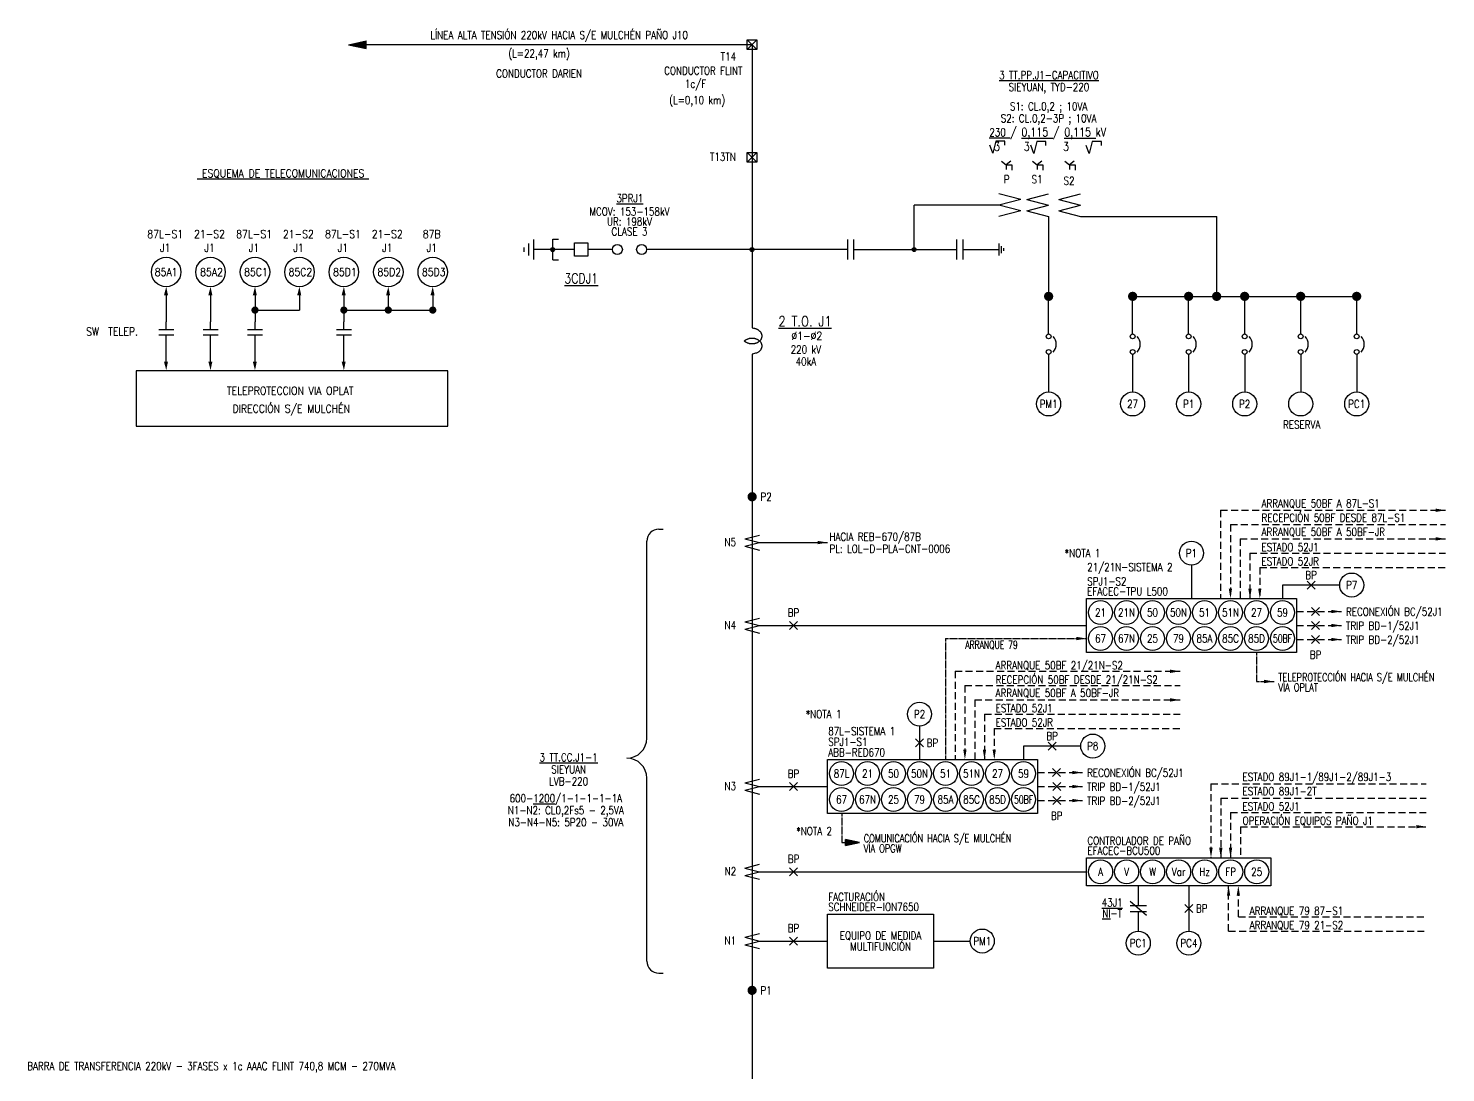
# Model space of a CAD drawing. Header units: millimetres. Extents: x 235043 to 235972, y 101635 to 102382.
# Drawn here: x 235087.3 to 235441.6, y 102120.6 to 102381.7 of the extents above; entities that cross this region are included whole.
import ezdxf
from ezdxf.enums import TextEntityAlignment as Align

# ---------------------------------------------------------------- set-up
doc = ezdxf.new("R2010")
doc.units = ezdxf.units.MM
for name, pattern in [('ACAD_ISO12W100', [21, 12, -3, 0, -3, 0, -3]), ('CENTER2', [1.125, 0.75, -0.125, 0.125, -0.125]), ('HIDDEN', [0.375, 0.25, -0.125])]:
    doc.linetypes.add(name, pattern=pattern)
for name, color, linetype in [('01-Formato', 4, 'Continuous'), ('02 TITULOS', 3, 'Continuous'), ('02TEXTOS', 3, 'Continuous'), ('03 TEXTOS', 7, 'Continuous'), ('2', 7, 'Continuous'), ('Cable', 1, 'Continuous'), ('E-Nivel-220Kv', 84, 'Continuous'), ('EL-Simbolos', 3, 'Continuous'), ('EL_Vacante_1', 1, 'Continuous'), ('SEÑAL', 1, 'HIDDEN')]:
    doc.layers.add(name, color=color, linetype=linetype)
doc.styles.add('ROMANS', font='romans.shx', dxfattribs={"width": 0.8, "height": 2})
doc.styles.add('SDI-Texto', font='ROMANS.shx', dxfattribs={"width": 0.85, "height": 2.5})

# ---------------------------------------------------------------- blocks, each defined once
blk = doc.blocks.new('Contacto Abierto-1')
at = {"color": 0}
for p, q in [((0, 3.54), (0, 5.54)), ((-1.99, 3.54), (2.01, 3.54)), ((-1.99, 2.04), (2.01, 2.04)), ((0, 0), (0, 2.04))]:
    blk.add_line(p, q, dxfattribs=at)
blk = doc.blocks.new('A$C34EA2BC3')
for points in [[(-1.5, 1.5), (1.5, 1.5), (1.5, -1.5), (-1.5, -1.5), (-1.5, 1.5)], [(1.5, 1.5), (-1.5, -1.5)], [(-1.5, 1.5), (1.5, -1.5)]]:
    blk.add_lwpolyline(points)
blk = doc.blocks.new('Flecha')
blk.add_hatch(color=256).paths.add_polyline_path([(0, 1.66), (-0.36, 0), (0.36, 0)])
for p, q in [((0, 1.66), (-0.36, 0)), ((0, 1.66), (0.36, 0)), ((-0.36, 0), (0.36, 0))]:
    blk.add_line(p, q)

msp = doc.modelspace()

# ---------------------------------------------------------------- hatches: boundary and pattern name
at = {"layer": 'E-Nivel-220Kv'}
h = msp.add_hatch(color=256, dxfattribs=at)
h.dxf.hatch_style = 1
h.paths.add_polyline_path([(235268.75, 102326.42, 1), (235267.75, 102326.42, 1)])
h = msp.add_hatch(color=256, dxfattribs=at)
h.dxf.hatch_style = 1
h.paths.add_polyline_path([(235309.26, 102326.42, 1), (235308.26, 102326.42, 1)])
at = {"layer": 'EL-Simbolos'}
h = msp.add_hatch(color=256, dxfattribs=at)
h.dxf.hatch_style = 1
h.paths.add_polyline_path([(235218.91, 102326.42, 1), (235217.91, 102326.42, 1)])
at = {"layer": 'SEÑAL', "linetype": 'ACAD_ISO12W100'}
msp.add_hatch(color=4, dxfattribs=at).paths.add_polyline_path([(235295.1, 102178.16), (235291.57, 102178.93), (235291.57, 102177.4)])

# ---------------------------------------------------------------- linework, layer by layer
at = {"layer": '01-Formato'}
for p, q in [((235244.94, 102256.52), (235246.04, 102256.52)), ((235241.94, 102204.25), (235241.94, 102253.52)), ((235241.94, 102148.49), (235241.94, 102194.25)), ((235244.94, 102145.49), (235246.04, 102145.49))]:
    msp.add_line(p, q, dxfattribs=at)
for centre, radius, start, end in [((235244.94, 102253.52), 3, 90, 180), ((235236.94, 102204.25), 5, 270, 0), ((235236.94, 102194.25), 5, 0, 90), ((235244.94, 102148.49), 3, 180, 270)]:
    msp.add_arc(centre, radius, start, end, dxfattribs=at)
at = {"layer": '03 TEXTOS'}
for p, q in [((235329.14, 102353.51), (235328.39, 102350.52)), ((235331.44, 102353.51), (235329.14, 102353.51)), ((235331.44, 102352.53), (235331.44, 102353.51)), ((235339.4, 102353.46), (235338.65, 102350.46)), ((235341.7, 102353.46), (235339.4, 102353.46)), ((235341.7, 102352.47), (235341.7, 102353.46)), ((235353.26, 102353.42), (235352.51, 102350.42)), ((235355.56, 102353.42), (235353.26, 102353.42)), ((235355.56, 102352.43), (235355.56, 102353.42)), ((235328.39, 102350.52), (235327.65, 102352.54)), ((235338.65, 102350.46), (235337.92, 102352.49)), ((235352.51, 102350.42), (235351.77, 102352.45))]:
    msp.add_line(p, q, dxfattribs=at)
at = {"layer": 'Cable'}
for p, q in [((235331.73, 102347.59), (235331.73, 102346.41)), ((235331.73, 102347.59), (235333.14, 102347.59)), ((235333.14, 102347.59), (235333.14, 102346.25)), ((235339.51, 102347.59), (235339.51, 102346.41)), ((235339.51, 102347.59), (235340.91, 102347.59)), ((235340.91, 102347.59), (235340.91, 102346.25)), ((235347.61, 102347.59), (235347.61, 102346.41)), ((235347.61, 102347.59), (235349.02, 102347.59)), ((235349.02, 102347.59), (235349.02, 102346.25)), ((235342.38, 102334.71), (235342.38, 102314.71)), ((235350.38, 102334.71), (235384.38, 102334.71)), ((235384.38, 102314.71), (235384.38, 102334.71)), ((235342.38, 102305.31), (235342.38, 102314.71)), ((235363.38, 102314.71), (235419.38, 102314.71)), ((235363.38, 102305.31), (235363.38, 102314.71)), ((235377.38, 102305.31), (235377.38, 102314.71)), ((235391.38, 102305.31), (235391.38, 102314.71)), ((235405.38, 102305.31), (235405.38, 102314.71)), ((235419.38, 102305.31), (235419.38, 102314.71)), ((235342.38, 102300.21), (235342.38, 102290.81)), ((235363.38, 102300.21), (235363.38, 102290.81)), ((235377.38, 102300.21), (235377.38, 102290.81)), ((235391.38, 102300.21), (235391.38, 102290.81)), ((235405.38, 102300.21), (235405.38, 102290.81)), ((235419.38, 102300.21), (235419.38, 102290.81)), ((235270.09, 102253.16), (235287.11, 102253.16)), ((235378.09, 102247.51), (235378.09, 102239.17)), ((235415.13, 102242.54), (235400.84, 102242.54)), ((235400.84, 102242.54), (235400.84, 102239.17)), ((235270.09, 102232.42), (235351.84, 102232.42)), ((235310.11, 102207.25), (235310.11, 102198.91)), ((235350.4, 102202.28), (235336.11, 102202.28)), ((235336.11, 102202.28), (235336.11, 102198.91)), ((235270.09, 102192.16), (235287.11, 102192.16)), ((235270.13, 102170.85), (235351.88, 102170.85)), ((235364.79, 102167.35), (235364.79, 102162.43)), ((235377.43, 102167.35), (235377.43, 102156.01)), ((235364.79, 102160.93), (235364.79, 102156.01)), ((235270.09, 102153.54), (235287.11, 102153.54)), ((235313.61, 102153.54), (235322.79, 102153.54))]:
    msp.add_line(p, q, dxfattribs=at)
for points in [[(235330.58, 102348.53), (235331.73, 102347.59)], [(235332.9, 102348.54), (235331.73, 102347.59)], [(235338.35, 102348.53), (235339.51, 102347.59)], [(235340.67, 102348.54), (235339.51, 102347.59)], [(235346.45, 102348.53), (235347.61, 102347.59)], [(235348.78, 102348.54), (235347.61, 102347.59)]]:
    msp.add_lwpolyline(points, dxfattribs=at)
at = {"layer": 'E-Nivel-220Kv'}
for p, q in [((235268.25, 102377.62), (235171.78, 102377.62)), ((235268.25, 102377.62), (235268.25, 102306.81)), ((235329.96, 102337.52), (235308.76, 102337.52)), ((235308.76, 102326.42), (235308.76, 102337.52)), ((235223.88, 102326.42), (235213.66, 102326.42)), ((235233.33, 102326.42), (235227.21, 102326.42)), ((235268.25, 102326.42), (235241.89, 102326.42)), ((235292.1, 102326.42), (235268.25, 102326.42)), ((235293.62, 102326.42), (235319.38, 102326.42)), ((235320.9, 102326.42), (235329.96, 102326.42)), ((235268.25, 102300.26), (235268.26, 102095.09))]:
    msp.add_line(p, q, dxfattribs=at)
for centre in [(235268.25, 102326.42), (235308.76, 102326.42)]:
    msp.add_circle(centre, 0.5, dxfattribs=at)
at = {"layer": 'EL-Simbolos'}
for p, q in [((235335.44, 102338.93), (235329.96, 102340.34)), ((235336.89, 102338.93), (235342.38, 102340.34)), ((235344.89, 102338.93), (235350.38, 102340.34)), ((235335.44, 102338.93), (235329.96, 102337.52)), ((235335.44, 102336.12), (235329.96, 102337.52)), ((235335.44, 102336.12), (235329.96, 102334.71)), ((235336.89, 102338.93), (235342.38, 102337.52)), ((235336.89, 102336.12), (235342.38, 102337.52)), ((235336.89, 102336.12), (235342.38, 102334.71)), ((235344.89, 102338.93), (235350.38, 102337.52)), ((235344.89, 102336.12), (235350.38, 102337.52)), ((235344.89, 102336.12), (235350.38, 102334.71)), ((235213.66, 102323.92), (235213.66, 102328.92)), ((235218.41, 102329.03), (235219.84, 102329.03)), ((235218.41, 102323.81), (235218.41, 102329.03)), ((235292.1, 102328.9), (235292.1, 102326.42)), ((235293.62, 102328.9), (235293.62, 102326.42)), ((235319.38, 102328.9), (235319.38, 102326.42)), ((235320.9, 102328.9), (235320.9, 102326.42)), ((235211.28, 102325.88), (235211.28, 102326.96)), ((235212.47, 102324.95), (235212.47, 102327.89)), ((235292.1, 102326.42), (235292.1, 102323.94)), ((235293.62, 102326.42), (235293.62, 102323.94)), ((235319.38, 102326.42), (235319.38, 102323.94)), ((235320.9, 102326.42), (235320.9, 102323.94)), ((235329.96, 102327.92), (235329.96, 102324.92)), ((235330.54, 102327.27), (235330.54, 102325.49)), ((235331.1, 102326.79), (235331.1, 102326.07)), ((235218.41, 102323.81), (235219.84, 102323.81)), ((235266.35, 102303.57), (235266.36, 102303.6)), ((235266.36, 102303.6), (235266.37, 102303.63)), ((235266.37, 102303.63), (235266.4, 102303.65)), ((235266.4, 102303.65), (235266.43, 102303.68)), ((235266.43, 102303.68), (235266.47, 102303.71)), ((235266.47, 102303.71), (235266.52, 102303.75)), ((235266.52, 102303.75), (235266.58, 102303.78)), ((235266.58, 102303.78), (235266.65, 102303.83)), ((235266.65, 102303.83), (235266.72, 102303.87)), ((235266.72, 102303.87), (235266.8, 102303.92)), ((235266.8, 102303.92), (235266.89, 102303.96)), ((235266.89, 102303.96), (235266.99, 102304.01)), ((235266.99, 102304.01), (235267.09, 102304.05)), ((235267.09, 102304.05), (235267.19, 102304.1)), ((235267.19, 102304.1), (235267.3, 102304.13)), ((235267.3, 102304.13), (235267.41, 102304.17)), ((235267.41, 102304.17), (235267.53, 102304.2)), ((235267.53, 102304.2), (235267.64, 102304.23)), ((235267.64, 102304.23), (235267.76, 102304.25)), ((235267.76, 102304.25), (235267.88, 102304.27)), ((235267.88, 102304.27), (235268, 102304.28)), ((235268, 102304.28), (235268.12, 102304.29)), ((235268.12, 102304.29), (235268.25, 102304.29)), ((235268.25, 102306.81), (235268.61, 102306.77)), ((235268.25, 102304.29), (235268.37, 102304.29)), ((235268.37, 102304.29), (235268.49, 102304.28)), ((235268.49, 102304.28), (235268.61, 102304.27)), ((235268.61, 102306.77), (235268.73, 102306.75)), ((235268.61, 102304.27), (235268.73, 102304.25)), ((235268.73, 102306.75), (235268.85, 102306.73)), ((235268.73, 102304.25), (235268.85, 102304.23)), ((235268.85, 102306.73), (235268.97, 102306.7)), ((235268.85, 102304.23), (235268.97, 102304.2)), ((235268.97, 102306.7), (235269.08, 102306.67)), ((235268.97, 102304.2), (235269.08, 102304.17)), ((235269.08, 102306.67), (235269.19, 102306.64)), ((235269.08, 102304.17), (235269.19, 102304.13)), ((235269.19, 102306.64), (235269.3, 102306.6)), ((235269.19, 102304.13), (235269.3, 102304.1)), ((235269.3, 102306.6), (235269.41, 102306.55)), ((235269.3, 102304.1), (235269.41, 102304.05)), ((235269.41, 102306.55), (235269.51, 102306.51)), ((235269.41, 102304.05), (235269.51, 102304)), ((235269.51, 102306.51), (235269.61, 102306.45)), ((235269.51, 102304), (235269.61, 102303.95)), ((235269.61, 102306.45), (235269.7, 102306.4)), ((235269.61, 102303.95), (235269.7, 102303.9)), ((235269.7, 102306.4), (235269.8, 102306.34)), ((235269.7, 102303.9), (235269.8, 102303.84)), ((235269.8, 102306.34), (235269.89, 102306.27)), ((235269.8, 102303.84), (235269.89, 102303.77)), ((235269.89, 102306.27), (235269.97, 102306.21)), ((235269.89, 102303.77), (235269.97, 102303.7)), ((235269.97, 102306.21), (235270.05, 102306.13)), ((235269.97, 102303.7), (235270.05, 102303.63)), ((235270.05, 102306.13), (235270.13, 102306.06)), ((235270.05, 102303.63), (235270.13, 102303.56)), ((235270.13, 102306.05), (235270.2, 102305.97)), ((235270.2, 102303.62), (235270.13, 102303.54)), ((235270.2, 102305.97), (235270.27, 102305.89)), ((235270.27, 102303.7), (235270.2, 102303.62)), ((235270.27, 102305.89), (235270.34, 102305.81)), ((235270.34, 102303.79), (235270.27, 102303.7)), ((235270.34, 102305.81), (235270.4, 102305.72)), ((235270.4, 102303.87), (235270.34, 102303.79)), ((235270.4, 102305.72), (235270.45, 102305.63)), ((235270.45, 102303.96), (235270.4, 102303.87)), ((235270.45, 102305.63), (235270.5, 102305.54)), ((235270.5, 102304.05), (235270.45, 102303.96)), ((235270.5, 102305.54), (235270.54, 102305.45)), ((235270.54, 102304.14), (235270.5, 102304.05)), ((235270.54, 102305.45), (235270.58, 102305.36)), ((235270.58, 102304.23), (235270.54, 102304.14)), ((235270.58, 102305.36), (235270.61, 102305.27)), ((235270.61, 102304.33), (235270.58, 102304.23)), ((235270.61, 102305.27), (235270.64, 102305.18)), ((235270.64, 102304.42), (235270.61, 102304.33)), ((235270.64, 102305.18), (235270.66, 102305.08)), ((235270.66, 102304.51), (235270.64, 102304.42)), ((235270.66, 102305.08), (235270.67, 102304.99)), ((235270.67, 102304.61), (235270.66, 102304.51)), ((235270.67, 102304.99), (235270.68, 102304.89)), ((235270.68, 102304.7), (235270.67, 102304.61)), ((235270.68, 102304.89), (235270.68, 102304.8)), ((235270.68, 102304.8), (235270.68, 102304.7)), ((235266.34, 102303.55), (235266.35, 102303.57)), ((235266.35, 102303.53), (235266.34, 102303.55)), ((235266.36, 102303.5), (235266.35, 102303.53)), ((235266.37, 102303.48), (235266.36, 102303.5)), ((235266.4, 102303.45), (235266.37, 102303.48)), ((235266.43, 102303.42), (235266.4, 102303.45)), ((235266.47, 102303.39), (235266.43, 102303.42)), ((235266.52, 102303.35), (235266.47, 102303.39)), ((235266.58, 102303.32), (235266.52, 102303.35)), ((235266.65, 102303.27), (235266.58, 102303.32)), ((235266.72, 102303.23), (235266.65, 102303.27)), ((235266.8, 102303.19), (235266.72, 102303.23)), ((235266.89, 102303.14), (235266.8, 102303.19)), ((235266.99, 102303.09), (235266.89, 102303.14)), ((235267.09, 102303.05), (235266.99, 102303.09)), ((235267.19, 102303.01), (235267.09, 102303.05)), ((235267.3, 102302.97), (235267.19, 102303.01)), ((235267.41, 102302.93), (235267.3, 102302.97)), ((235267.53, 102302.9), (235267.41, 102302.93)), ((235267.64, 102302.87), (235267.53, 102302.9)), ((235267.76, 102302.85), (235267.64, 102302.87)), ((235267.88, 102302.84), (235267.76, 102302.85)), ((235268, 102302.82), (235267.88, 102302.84)), ((235268.12, 102302.82), (235268, 102302.82)), ((235268.25, 102302.81), (235268.12, 102302.82)), ((235268.37, 102302.82), (235268.25, 102302.81)), ((235268.59, 102300.33), (235268.25, 102300.26)), ((235268.49, 102302.82), (235268.37, 102302.82)), ((235268.61, 102302.84), (235268.49, 102302.82)), ((235268.88, 102300.39), (235268.59, 102300.33)), ((235268.73, 102302.85), (235268.61, 102302.84)), ((235268.85, 102302.87), (235268.73, 102302.85)), ((235268.97, 102302.9), (235268.85, 102302.87)), ((235269.12, 102300.47), (235268.88, 102300.39)), ((235269.08, 102302.93), (235268.97, 102302.9)), ((235269.19, 102302.97), (235269.08, 102302.93)), ((235269.33, 102300.54), (235269.12, 102300.47)), ((235269.3, 102303.01), (235269.19, 102302.97)), ((235269.41, 102303.05), (235269.3, 102303.01)), ((235269.51, 102300.62), (235269.33, 102300.54)), ((235269.51, 102303.1), (235269.41, 102303.05)), ((235269.61, 102303.15), (235269.51, 102303.1)), ((235269.66, 102300.7), (235269.51, 102300.62)), ((235269.7, 102303.21), (235269.61, 102303.15)), ((235269.79, 102300.78), (235269.66, 102300.7)), ((235269.8, 102303.27), (235269.7, 102303.21)), ((235269.91, 102300.87), (235269.79, 102300.78)), ((235269.89, 102303.33), (235269.8, 102303.27)), ((235269.97, 102303.4), (235269.89, 102303.33)), ((235270.01, 102300.95), (235269.91, 102300.87)), ((235270.05, 102303.47), (235269.97, 102303.4)), ((235270.1, 102301.03), (235270.01, 102300.95)), ((235270.13, 102303.54), (235270.05, 102303.47)), ((235270.19, 102301.12), (235270.1, 102301.03)), ((235270.13, 102303.56), (235270.2, 102303.48)), ((235270.26, 102301.21), (235270.19, 102301.12)), ((235270.2, 102303.48), (235270.27, 102303.4)), ((235270.33, 102301.29), (235270.26, 102301.21)), ((235270.27, 102303.4), (235270.34, 102303.31)), ((235270.4, 102301.38), (235270.33, 102301.29)), ((235270.34, 102303.31), (235270.4, 102303.23)), ((235270.4, 102303.23), (235270.45, 102303.14)), ((235270.45, 102301.47), (235270.4, 102301.38)), ((235270.45, 102303.14), (235270.5, 102303.05)), ((235270.5, 102301.56), (235270.45, 102301.47)), ((235270.5, 102303.05), (235270.54, 102302.96)), ((235270.54, 102301.65), (235270.5, 102301.56)), ((235270.54, 102302.96), (235270.58, 102302.87)), ((235270.58, 102301.74), (235270.54, 102301.65)), ((235270.58, 102302.87), (235270.61, 102302.77)), ((235270.61, 102301.83), (235270.58, 102301.74)), ((235270.61, 102302.77), (235270.64, 102302.68)), ((235270.64, 102301.93), (235270.61, 102301.83)), ((235270.64, 102302.68), (235270.66, 102302.59)), ((235270.66, 102302.02), (235270.64, 102301.93)), ((235270.66, 102302.59), (235270.67, 102302.49)), ((235270.67, 102302.11), (235270.66, 102302.02)), ((235270.67, 102302.49), (235270.68, 102302.4)), ((235270.68, 102302.21), (235270.67, 102302.11)), ((235270.68, 102302.4), (235270.68, 102302.3)), ((235270.68, 102302.3), (235270.68, 102302.21)), ((235266.43, 102254.1), (235270.09, 102255.04)), ((235266.43, 102254.1), (235270.09, 102253.16)), ((235266.43, 102252.22), (235270.09, 102253.16)), ((235266.43, 102252.22), (235270.09, 102251.28)), ((235406.98, 102243.54), (235408.98, 102241.54)), ((235408.98, 102243.54), (235406.98, 102241.54)), ((235408.11, 102234.92), (235410.11, 102236.92)), ((235408.11, 102236.92), (235410.11, 102234.92)), ((235266.43, 102233.36), (235270.09, 102234.29)), ((235266.43, 102233.36), (235270.09, 102232.42)), ((235277.6, 102231.42), (235279.6, 102233.42)), ((235277.6, 102233.42), (235279.6, 102231.42)), ((235408.12, 102231.42), (235410.12, 102233.42)), ((235408.12, 102233.42), (235410.12, 102231.42)), ((235266.43, 102231.48), (235270.09, 102232.42)), ((235266.43, 102231.48), (235270.09, 102230.54)), ((235408.12, 102227.92), (235410.12, 102229.92)), ((235408.12, 102229.92), (235410.12, 102227.92)), ((235309.11, 102204.08), (235311.11, 102202.08)), ((235311.11, 102204.08), (235309.11, 102202.08)), ((235342.25, 102203.28), (235344.25, 102201.28)), ((235344.25, 102203.28), (235342.25, 102201.28)), ((235266.43, 102193.09), (235270.09, 102194.03)), ((235343.38, 102194.66), (235345.38, 102196.66)), ((235343.38, 102196.66), (235345.38, 102194.66)), ((235266.43, 102193.09), (235270.09, 102192.16)), ((235266.43, 102191.22), (235270.09, 102192.16)), ((235266.43, 102191.22), (235270.09, 102190.28)), ((235277.6, 102191.16), (235279.6, 102193.16)), ((235277.6, 102193.16), (235279.6, 102191.16)), ((235343.39, 102191.16), (235345.39, 102193.16)), ((235343.39, 102193.16), (235345.39, 102191.16)), ((235343.39, 102187.66), (235345.39, 102189.66)), ((235343.39, 102189.66), (235345.39, 102187.66)), ((235266.47, 102171.79), (235270.13, 102172.73)), ((235266.47, 102171.79), (235270.13, 102170.85)), ((235266.47, 102169.91), (235270.13, 102170.85)), ((235266.47, 102169.91), (235270.13, 102168.97)), ((235277.64, 102169.85), (235279.64, 102171.85)), ((235277.64, 102171.85), (235279.64, 102169.85)), ((235376.43, 102162.68), (235378.43, 102160.68)), ((235378.43, 102162.68), (235376.43, 102160.68)), ((235266.43, 102154.48), (235270.09, 102155.41)), ((235266.43, 102154.48), (235270.09, 102153.54)), ((235266.43, 102152.6), (235270.09, 102153.54)), ((235266.43, 102152.6), (235270.09, 102151.66)), ((235277.6, 102152.54), (235279.6, 102154.54)), ((235277.6, 102154.54), (235279.6, 102152.54))]:
    msp.add_line(p, q, dxfattribs=at)
for points in [[(235223.88, 102328.09), (235227.21, 102328.09), (235227.21, 102324.75), (235223.88, 102324.75)], [(235192.18, 102296.1), (235114.28, 102296.1), (235114.28, 102282.28), (235192.18, 102282.28)], [(235351.84, 102239.17), (235404.34, 102239.17), (235404.34, 102225.67), (235351.84, 102225.67)], [(235287.11, 102198.91), (235339.61, 102198.91), (235339.61, 102185.41), (235287.11, 102185.41)], [(235351.88, 102174.35), (235397.88, 102174.35), (235397.88, 102167.35), (235351.88, 102167.35)], [(235287.11, 102160.29), (235313.61, 102160.29), (235313.61, 102146.79), (235287.11, 102146.79)]]:
    msp.add_lwpolyline(points, close=True, dxfattribs=at)
at = {"layer": 'EL-Simbolos', "const_width": 1.15}
for points in [[(235342.95, 102314.71, 1), (235341.8, 102314.71, 1)], [(235363.95, 102314.71, 1), (235362.8, 102314.71, 1)], [(235377.95, 102314.71, 1), (235376.8, 102314.71, 1)], [(235384.95, 102314.71, 1), (235383.8, 102314.71, 1)], [(235391.95, 102314.71, 1), (235390.8, 102314.71, 1)], [(235405.95, 102314.71, 1), (235404.8, 102314.71, 1)], [(235419.95, 102314.71, 1), (235418.8, 102314.71, 1)], [(235268.84, 102264.61, 1), (235267.68, 102264.61, 1)], [(235268.83, 102141.2, -1), (235267.68, 102141.2, -1)]]:
    msp.add_lwpolyline(points, format="xyb", close=True, dxfattribs=at)
at = {"layer": 'EL-Simbolos'}
for centre, radius in [((235218.41, 102326.42), 0.5), ((235234.58, 102326.42), 1.25), ((235240.64, 102326.42), 1.25), ((235121.78, 102320.8), 3.68), ((235132.89, 102320.8), 3.68), ((235144, 102320.8), 3.68), ((235155.11, 102320.8), 3.68), ((235166.22, 102320.8), 3.68), ((235177.32, 102320.8), 3.68), ((235188.43, 102320.8), 3.68), ((235342.38, 102304.71), 0.599), ((235363.38, 102304.71), 0.599), ((235377.38, 102304.71), 0.599), ((235391.38, 102304.71), 0.599), ((235405.38, 102304.71), 0.599), ((235419.38, 102304.71), 0.599), ((235342.38, 102300.81), 0.599), ((235363.38, 102300.81), 0.599), ((235377.38, 102300.81), 0.599), ((235391.38, 102300.81), 0.599), ((235405.38, 102300.81), 0.599), ((235419.38, 102300.81), 0.599), ((235342.38, 102287.81), 3), ((235363.38, 102287.81), 3), ((235377.38, 102287.81), 3), ((235391.38, 102287.81), 3), ((235405.38, 102287.81), 3), ((235419.38, 102287.81), 3), ((235378.09, 102250.51), 3), ((235418.13, 102242.54), 3), ((235355.34, 102235.67), 3), ((235361.84, 102235.67), 3), ((235368.34, 102235.67), 3), ((235374.84, 102235.67), 3), ((235381.34, 102235.67), 3), ((235387.84, 102235.67), 3), ((235394.34, 102235.67), 3), ((235400.84, 102235.67), 3), ((235355.34, 102229.17), 3), ((235361.84, 102229.17), 3), ((235368.34, 102229.17), 3), ((235374.84, 102229.17), 3), ((235381.34, 102229.17), 3), ((235387.84, 102229.17), 3), ((235394.34, 102229.17), 3), ((235400.84, 102229.17), 3), ((235310.11, 102210.25), 3), ((235353.4, 102202.28), 3), ((235290.61, 102195.41), 3), ((235297.11, 102195.41), 3), ((235303.61, 102195.41), 3), ((235310.11, 102195.41), 3), ((235316.61, 102195.41), 3), ((235323.11, 102195.41), 3), ((235329.61, 102195.41), 3), ((235336.11, 102195.41), 3), ((235290.61, 102188.91), 3), ((235297.11, 102188.91), 3), ((235303.61, 102188.91), 3), ((235310.11, 102188.91), 3), ((235316.61, 102188.91), 3), ((235323.11, 102188.91), 3), ((235329.61, 102188.91), 3), ((235336.11, 102188.91), 3), ((235355.38, 102170.85), 3), ((235361.88, 102170.85), 3), ((235368.38, 102170.85), 3), ((235374.88, 102170.85), 3), ((235381.38, 102170.85), 3), ((235387.88, 102170.85), 3), ((235394.38, 102170.85), 3), ((235325.79, 102153.54), 3), ((235364.79, 102153.01), 3), ((235377.43, 102153.01), 3)]:
    msp.add_circle(centre, radius, dxfattribs=at)
for centre in [(235341.36, 102302.74), (235362.36, 102302.74), (235376.36, 102302.74), (235390.36, 102302.74), (235404.36, 102302.74), (235418.36, 102302.74)]:
    msp.add_arc(centre, 2.91, 317.84, 42.16, dxfattribs=at)
at = {"layer": 'EL_Vacante_1'}
for p, q in [((235121.81, 102316.02), (235121.81, 102308.32)), ((235132.89, 102316.02), (235132.89, 102308.32)), ((235144, 102316.02), (235144, 102308.32)), ((235155.11, 102316.02), (235155.11, 102311.28)), ((235166.22, 102316.02), (235166.22, 102308.32)), ((235177.32, 102316.02), (235177.32, 102311.28)), ((235188.43, 102316.02), (235188.43, 102311.28)), ((235144, 102311.28), (235155.11, 102311.28)), ((235166.22, 102311.28), (235177.32, 102311.28)), ((235177.32, 102311.28), (235188.43, 102311.28)), ((235121.81, 102297.35), (235121.81, 102303.15)), ((235132.89, 102297.35), (235132.89, 102303.15)), ((235144, 102297.35), (235144, 102303.15)), ((235166.22, 102297.35), (235166.22, 102303.15))]:
    msp.add_line(p, q, dxfattribs=at)
at = {"layer": 'EL_Vacante_1', "const_width": 0.899}
for points in [[(235143.55, 102311.28, 1), (235144.45, 102311.28, 1)], [(235165.77, 102311.28, 1), (235166.66, 102311.28, 1)], [(235176.87, 102311.28, 1), (235177.77, 102311.28, 1)], [(235187.98, 102311.28, 1), (235188.88, 102311.28, 1)]]:
    msp.add_lwpolyline(points, format="xyb", close=True, dxfattribs=at)
at = {"layer": 'EL_Vacante_1'}
for points in [[(235121.25, 102314.99), (235122.25, 102314.99), (235121.81, 102317.12)], [(235132.34, 102314.99), (235133.34, 102314.99), (235132.89, 102317.12)], [(235143.45, 102314.99), (235144.45, 102314.99), (235144, 102317.12)], [(235154.55, 102314.99), (235155.55, 102314.99), (235155.11, 102317.12)], [(235165.66, 102314.99), (235166.66, 102314.99), (235166.22, 102317.12)], [(235176.77, 102314.99), (235177.77, 102314.99), (235177.32, 102317.12)], [(235187.88, 102314.99), (235188.88, 102314.99), (235188.43, 102317.12)], [(235121.25, 102298.39), (235122.25, 102298.39), (235121.81, 102296.25)], [(235132.34, 102298.39), (235133.34, 102298.39), (235132.89, 102296.25)], [(235143.45, 102298.39), (235144.45, 102298.39), (235144, 102296.25)], [(235165.66, 102298.39), (235166.66, 102298.39), (235166.22, 102296.25)]]:
    msp.add_solid(points, dxfattribs=at)
at = {"layer": 'SEÑAL', "color": 1, "linetype": 'HIDDEN', "ltscale": 7}
for p, q in [((235385.37, 102261.23), (235441.62, 102261.23)), ((235385.37, 102261.23), (235385.37, 102239.17)), ((235387.82, 102257.65), (235387.82, 102239.17)), ((235387.82, 102257.65), (235441.62, 102257.65)), ((235390.26, 102254.08), (235390.26, 102239.17)), ((235390.26, 102254.08), (235441.62, 102254.08)), ((235392.71, 102250.51), (235441.62, 102250.51)), ((235392.71, 102250.51), (235392.71, 102239.17)), ((235395.16, 102246.93), (235441.62, 102246.93)), ((235395.16, 102246.93), (235395.16, 102239.17)), ((235404.34, 102235.92), (235415.55, 102235.92)), ((235404.34, 102232.42), (235415.55, 102232.42)), ((235404.34, 102228.92), (235415.55, 102228.92)), ((235319, 102220.97), (235319, 102198.91)), ((235319, 102220.97), (235375.25, 102220.97)), ((235321.45, 102217.39), (235321.45, 102198.91)), ((235321.45, 102217.39), (235375.25, 102217.39)), ((235323.89, 102213.82), (235323.89, 102198.91)), ((235323.89, 102213.82), (235375.25, 102213.82)), ((235326.34, 102210.25), (235375.25, 102210.25)), ((235326.34, 102210.25), (235326.34, 102198.91)), ((235328.78, 102206.67), (235375.25, 102206.67)), ((235328.78, 102206.67), (235328.78, 102198.91)), ((235339.61, 102195.66), (235350.82, 102195.66)), ((235339.61, 102192.16), (235350.82, 102192.16)), ((235382.96, 102192.84), (235436.76, 102192.84)), ((235382.96, 102192.84), (235382.96, 102174.35)), ((235339.61, 102188.66), (235350.82, 102188.66)), ((235385.41, 102189.26), (235436.76, 102189.26)), ((235385.41, 102189.26), (235385.41, 102174.35)), ((235387.85, 102185.69), (235436.76, 102185.69)), ((235387.85, 102185.69), (235387.85, 102174.35)), ((235390.3, 102182.12), (235436.76, 102182.12)), ((235390.3, 102182.12), (235390.3, 102174.35)), ((235387.35, 102156.01), (235387.35, 102167.35)), ((235389.8, 102159.58), (235389.8, 102167.35)), ((235389.8, 102159.58), (235436.26, 102159.58)), ((235387.35, 102156.01), (235436.26, 102156.01))]:
    msp.add_line(p, q, dxfattribs=at)
at = {"layer": 'SEÑAL', "color": 4, "linetype": 'CENTER2'}
for p, q in [((235316.61, 102229.17), (235351.84, 102229.17)), ((235316.61, 102229.17), (235316.61, 102198.91)), ((235394.34, 102225.67), (235394.34, 102218.42)), ((235394.34, 102218.42), (235398.74, 102218.42)), ((235290.7, 102185.41), (235290.7, 102178.16)), ((235290.7, 102178.16), (235295.1, 102178.16))]:
    msp.add_line(p, q, dxfattribs=at)
at = {"layer": 'SEÑAL', "linetype": 'ByBlock'}
for p, q in [((235366.8, 102159.93), (235362.77, 102163.43)), ((235362.77, 102162.43), (235366.8, 102162.43)), ((235362.77, 102160.93), (235366.8, 102160.93))]:
    msp.add_line(p, q, dxfattribs=at)
at = {"layer": 'SEÑAL', "color": 4, "linetype": 'ACAD_ISO12W100'}
for points in [[(235295.1, 102178.16), (235291.57, 102178.93), (235291.57, 102177.4), (235295.1, 102178.16)], [(235291.57, 102178.93), (235295.1, 102178.16), (235291.57, 102177.4), (235291.57, 102178.93)]]:
    msp.add_lwpolyline(points, dxfattribs=at)
at = {"layer": 'SEÑAL', "color": 1, "linetype": 'HIDDEN', "ltscale": 0.5}
for points in [[(235439.12, 102261.64), (235441.62, 102261.23), (235439.12, 102260.81)], [(235439.12, 102254.5), (235441.62, 102254.08), (235439.12, 102253.66)], [(235284.62, 102253.58), (235287.12, 102253.16), (235284.62, 102252.74)], [(235388.23, 102241.67), (235387.82, 102239.17), (235387.4, 102241.67)], [(235393.13, 102241.67), (235392.71, 102239.17), (235392.29, 102241.67)], [(235395.57, 102241.67), (235395.16, 102239.17), (235394.74, 102241.67)], [(235413.05, 102236.34), (235415.55, 102235.92), (235413.05, 102235.5)], [(235413.05, 102232.84), (235415.55, 102232.42), (235413.05, 102232)], [(235413.05, 102229.34), (235415.55, 102228.92), (235413.05, 102228.5)], [(235372.75, 102221.38), (235375.25, 102220.97), (235372.75, 102220.55)], [(235372.75, 102214.24), (235375.25, 102213.82), (235372.75, 102213.4)], [(235321.86, 102201.41), (235321.45, 102198.91), (235321.03, 102201.41)], [(235326.76, 102201.41), (235326.34, 102198.91), (235325.92, 102201.41)], [(235329.2, 102201.41), (235328.78, 102198.91), (235328.37, 102201.41)], [(235348.32, 102196.07), (235350.82, 102195.66), (235348.32, 102195.24)], [(235348.32, 102192.57), (235350.82, 102192.16), (235348.32, 102191.74)], [(235348.32, 102189.07), (235350.82, 102188.66), (235348.32, 102188.24)], [(235434.26, 102182.53), (235436.76, 102182.12), (235434.26, 102181.7)], [(235383.38, 102176.85), (235382.96, 102174.35), (235382.55, 102176.85)], [(235385.83, 102176.85), (235385.41, 102174.35), (235384.99, 102176.85)], [(235388.27, 102176.85), (235387.85, 102174.35), (235387.44, 102176.85)], [(235386.94, 102164.85), (235387.35, 102167.35), (235387.77, 102164.85)], [(235389.38, 102164.85), (235389.8, 102167.35), (235390.22, 102164.85)]]:
    msp.add_solid(points, dxfattribs=at)
at = {"layer": 'SEÑAL', "color": 4, "linetype": 'CENTER2'}
for points in [[(235349.34, 102229.58), (235351.84, 102229.17), (235349.34, 102228.75)], [(235396.24, 102218.84), (235398.74, 102218.42), (235396.24, 102218)]]:
    msp.add_solid(points, dxfattribs=at)

# ---------------------------------------------------------------- block references
at = {"xscale": 0.8, "yscale": 0.8, "zscale": 0.8}
for p in [(235268.25, 102377.62), (235268.25, 102349.48)]:
    msp.add_blockref('A$C34EA2BC3', p, dxfattribs=at)
at = {"layer": 'E-Nivel-220Kv', "xscale": 2.638263589299077, "yscale": 2.638263589299077, "zscale": 2.638263589299077, "rotation": 90}
msp.add_blockref('Flecha', (235171.78, 102377.62), dxfattribs=at)
at = {"layer": 'EL-Simbolos', "xscale": 0.9333333333333332, "yscale": 0.9333333333333332, "zscale": 0.9333333333333332}
for p in [(235121.81, 102303.15), (235132.89, 102303.15), (235144, 102303.15), (235166.22, 102303.15)]:
    msp.add_blockref('Contacto Abierto-1', p, dxfattribs=at)

# ---------------------------------------------------------------- texts
at = {"layer": '02 TITULOS', "style": 'ROMANS', "width": 0.8}
for s, p in [('LÍNEA ALTA TENSIÓN 220kV HACIA S/E MULCHÉN PAÑO J10', (235220.01, 102379.05)), ('%%U3 TT.PP.J1-CAPACITIVO', (235342.46, 102369.04)), ('SIEYUAN, TYD-220', (235342.46, 102366.04)), ('%%U3PRJ1', (235237.69, 102338.22)), ('N5 ', (235263.36, 102252.28)), ('N4 ', (235263.36, 102231.54)), ('%%U3 TT.CC.J1-1', (235222.4, 102198.46)), ('SIEYUAN', (235222.4, 102195.46)), ('LVB-220', (235222.4, 102192.46)), ('N3 ', (235263.36, 102191.28)), ('N2 ', (235263.39, 102169.97)), ('N1 ', (235263.36, 102152.66))]:
    msp.add_text(s, height=2, dxfattribs=at).set_placement(p, align=Align.CENTER)
msp.add_text('%%U3CDJ1', height=2.5, dxfattribs=at).set_placement((235225.54, 102319.21), align=Align.MIDDLE)
for s, p in [('P2', (235271.76, 102264.61)), ('P1', (235271.76, 102141.2))]:
    msp.add_text(s, height=2, dxfattribs=at).set_placement(p, align=Align.MIDDLE_CENTER)
at = {"layer": '02TEXTOS', "style": 'SDI-Texto', "width": 0.85}
msp.add_text('%%U ESQUEMA DE TELECOMUNICACIONES ', height=2, dxfattribs=at).set_placement((235129.58, 102344.46))
at = {"layer": '02TEXTOS', "style": 'ROMANS', "width": 0.85}
for s, height, p in [('%%U2 T.O. J1', 2.5, (235281.49, 102307.22)), ('%%C1-%%C2', 2, (235281.93, 102303.83))]:
    msp.add_text(s, height=height, dxfattribs=at).set_placement(p, align=Align.CENTER)
at = {"layer": '03 TEXTOS'}
for s, style, width, p in [('(L=22,47 km)', 'ROMANS', 0.8, (235215.01, 102374.46)), ('T14', 'ROMANS', 0.8, (235262.32, 102373.66)), ('CONDUCTOR DARIEN', 'ROMANS', 0.8, (235215.01, 102369.42)), ('CONDUCTOR FLINT', 'ROMANS', 0.8, (235256.05, 102370.13)), ('1c/F', 'ROMANS', 0.8, (235254.12, 102366.87)), ('(L=0,10 km)', 'ROMANS', 0.8, (235254.54, 102362.79)), ('S1: CL.0,2 ; 10VA', 'ROMANS', 0.8, (235342.37, 102361.21)), ('S2: CL.0,2-3P ; 10VA', 'ROMANS', 0.8, (235342.37, 102358.21)), ('T13TN', 'ROMANS', 0.8, (235260.95, 102348.62)), ('MCOV: 153-158kV', 'ROMANS', 0.8, (235237.6, 102334.92)), ('UR: 198kV', 'ROMANS', 0.8, (235237.6, 102332.42)), ('CLASE 3', 'ROMANS', 0.8, (235237.6, 102329.92)), ('TELEPROTECCION VIA OPLAT', 'SDI-Texto', 0.85, (235152.81, 102290.12)), (' DIRECCIÓN S/E MULCHÉN', 'SDI-Texto', 0.85, (235152.49, 102285.63)), ('%%U43J1', 'ROMANS', 0.8, (235358.26, 102162.15)), ('%%UNI%%U-T', 'ROMANS', 0.8, (235358.26, 102159.45)), ('BARRA DE TRANSFERENCIA 220kV - 3FASES x 1c AAAC FLINT 740,8 MCM - 270MVA', 'ROMANS', 0.8, (235133.08, 102121.27))]:
    msp.add_text(s, height=2, dxfattribs=dict(at, style=style, width=width)).set_placement(p, align=Align.CENTER)
for s, style, width, p in [('P', 'ROMANS', 0.8, (235331.18, 102342.98)), ('S1', 'ROMANS', 0.8, (235338.12, 102342.98)), ('S2', 'ROMANS', 0.8, (235346.12, 102342.61)), ('SW  TELEP.', 'SDI-Texto', 0.85, (235101.79, 102304.92)), ('220 kV ', 'ROMANS', 0.8, (235277.9, 102300.43)), ('40kA', 'ROMANS', 0.8, (235279.13, 102297.43)), ('RESERVA', 'ROMANS', 0.8, (235400.97, 102281.64)), ('ARRANQUE 50BF A 87L-S1', 'ROMANS', 0.8, (235395.6, 102261.95)), ('RECEPCIÓN 50BF DESDE 87L-S1', 'ROMANS', 0.8, (235395.6, 102258.38)), ('HACIA REB-670/87B ', 'ROMANS', 0.8, (235287.6, 102253.61)), ('ARRANQUE 50BF A 50BF-JR', 'ROMANS', 0.8, (235395.6, 102254.81)), ('PL: LOL-D-PLA-CNT-0006', 'ROMANS', 0.8, (235287.6, 102250.61)), ('ESTADO 52J1', 'ROMANS', 0.8, (235395.6, 102251.01)), ('ESTADO 52JR', 'ROMANS', 0.8, (235395.6, 102247.43)), ('ARRANQUE 79', 'ROMANS', 0.7, (235321.54, 102226.6)), ('ARRANQUE 50BF 21/21N-S2', 'ROMANS', 0.8, (235329.13, 102221.47)), ('RECEPCIÓN 50BF DESDE 21/21N-S2', 'ROMANS', 0.8, (235329.13, 102217.89)), ('ARRANQUE 50BF A 50BF-JR', 'ROMANS', 0.8, (235329.13, 102214.55)), ('ESTADO 52J1', 'ROMANS', 0.8, (235329.13, 102210.75)), ('ESTADO 52JR', 'ROMANS', 0.8, (235329.13, 102207.17)), ('ESTADO 89J1-1/89J1-2/89J1-3', 'ROMANS', 0.8, (235390.85, 102193.56)), ('ESTADO 89J1-2T', 'ROMANS', 0.8, (235390.85, 102189.99)), ('ESTADO 52J1', 'ROMANS', 0.8, (235390.85, 102186.19)), ('OPERACIÓN EQUIPOS PAÑO J1', 'ROMANS', 0.8, (235390.85, 102182.62)), ('ARRANQUE 79 87-S1', 'ROMANS', 0.8, (235392.64, 102160.08)), ('ARRANQUE 79 21-S2', 'ROMANS', 0.8, (235392.64, 102156.51))]:
    msp.add_text(s, height=2, dxfattribs=dict(at, style=style, width=width)).set_placement(p)
for s, style, width, p in [('87L-S1', 'SDI-Texto', 0.85, (235121.56, 102330.29)), ('21-S2', 'SDI-Texto', 0.85, (235132.63, 102330.29)), ('87L-S1', 'SDI-Texto', 0.85, (235143.78, 102330.29)), ('21-S2', 'SDI-Texto', 0.85, (235154.84, 102330.29)), ('87L-S1', 'SDI-Texto', 0.85, (235165.99, 102330.29)), ('21-S2', 'SDI-Texto', 0.85, (235177.06, 102330.29)), ('87B', 'SDI-Texto', 0.85, (235188.17, 102330.29)), ('J1', 'SDI-Texto', 0.85, (235121.56, 102326.86)), ('J1', 'SDI-Texto', 0.85, (235132.65, 102326.86)), ('J1', 'SDI-Texto', 0.85, (235143.75, 102326.86)), ('J1', 'SDI-Texto', 0.85, (235154.86, 102326.86)), ('J1', 'SDI-Texto', 0.85, (235165.97, 102326.86)), ('J1', 'SDI-Texto', 0.85, (235177.08, 102326.86)), ('J1', 'SDI-Texto', 0.85, (235188.19, 102326.86)), ('PM1', 'ROMANS', 0.8, (235342.38, 102287.81)), ('27', 'ROMANS', 0.8, (235363.38, 102287.81)), ('P1', 'ROMANS', 0.8, (235377.38, 102287.81)), ('P2', 'ROMANS', 0.8, (235391.38, 102287.81)), ('PC1', 'ROMANS', 0.8, (235419.38, 102287.81)), ('P1', 'ROMANS', 0.8, (235378.09, 102250.51)), ('BP', 'ROMANS', 0.8, (235407.98, 102245.04)), ('P7', 'ROMANS', 0.8, (235418.13, 102242.54)), ('BP', 'ROMANS', 0.8, (235278.6, 102235.63)), ('21', 'ROMANS', 0.8, (235355.34, 102235.67)), ('21N', 'ROMANS', 0.8, (235361.84, 102235.67)), ('50', 'ROMANS', 0.8, (235368.34, 102235.67)), ('50N', 'ROMANS', 0.8, (235374.84, 102235.67)), ('51', 'ROMANS', 0.8, (235381.34, 102235.67)), ('51N', 'ROMANS', 0.8, (235387.84, 102235.67)), ('27', 'ROMANS', 0.8, (235394.34, 102235.67)), ('59', 'ROMANS', 0.8, (235400.84, 102235.67)), ('67', 'ROMANS', 0.8, (235355.34, 102229.17)), ('67N', 'ROMANS', 0.8, (235361.84, 102229.17)), ('25', 'ROMANS', 0.8, (235368.34, 102229.17)), ('79', 'ROMANS', 0.8, (235374.84, 102229.17)), ('85A', 'ROMANS', 0.8, (235381.34, 102229.17)), ('85C', 'ROMANS', 0.8, (235387.84, 102229.17)), ('85D', 'ROMANS', 0.8, (235394.34, 102229.17)), ('50BF', 'ROMANS', 0.7, (235400.84, 102229.17)), ('BP', 'ROMANS', 0.8, (235409.12, 102225.12)), ('P2', 'ROMANS', 0.8, (235310.11, 102210.25)), ('BP', 'ROMANS', 0.8, (235343.25, 102204.78)), ('BP', 'ROMANS', 0.8, (235313.33, 102203.08)), ('P8', 'ROMANS', 0.8, (235353.4, 102202.28)), ('BP', 'ROMANS', 0.8, (235278.6, 102195.37)), ('87L', 'ROMANS', 0.8, (235290.61, 102195.41)), ('21', 'ROMANS', 0.8, (235297.11, 102195.41)), ('50', 'ROMANS', 0.8, (235303.61, 102195.41)), ('50N', 'ROMANS', 0.8, (235310.11, 102195.41)), ('51', 'ROMANS', 0.8, (235316.61, 102195.41)), ('51N', 'ROMANS', 0.8, (235323.11, 102195.41)), ('27', 'ROMANS', 0.8, (235329.61, 102195.41)), ('59', 'ROMANS', 0.8, (235336.11, 102195.41)), ('600-%%U1200%%U/1-1-1-1-1A', 'ROMANS', 0.8, (235221.7, 102189.22)), ('N1-N2: CL0,2Fs5 - 2,5VA', 'ROMANS', 0.8, (235221.7, 102186.22)), ('67', 'ROMANS', 0.8, (235290.61, 102188.91)), ('67N', 'ROMANS', 0.8, (235297.11, 102188.91)), ('25', 'ROMANS', 0.8, (235303.61, 102188.91)), ('79', 'ROMANS', 0.8, (235310.11, 102188.91)), ('85A', 'ROMANS', 0.8, (235316.61, 102188.91)), ('85C', 'ROMANS', 0.8, (235323.11, 102188.91)), ('85D', 'ROMANS', 0.8, (235329.61, 102188.91)), ('50BF', 'ROMANS', 0.7, (235336.11, 102188.91)), ('N3-N4-N5: 5P20 - 30VA', 'ROMANS', 0.8, (235221.7, 102183.22)), ('BP', 'ROMANS', 0.8, (235344.39, 102184.85)), ('BP', 'ROMANS', 0.8, (235278.64, 102174.06)), ('A', 'ROMANS', 0.8, (235355.38, 102170.85)), ('V', 'ROMANS', 0.8, (235361.88, 102170.85)), ('W', 'ROMANS', 0.8, (235368.38, 102170.85)), ('Var', 'ROMANS', 0.8, (235374.88, 102170.85)), ('Hz', 'ROMANS', 0.8, (235381.38, 102170.85)), ('FP', 'ROMANS', 0.8, (235387.88, 102170.85)), ('25', 'ROMANS', 0.8, (235394.38, 102170.85)), ('BP', 'ROMANS', 0.8, (235380.64, 102161.68)), ('BP', 'ROMANS', 0.8, (235278.6, 102156.75)), ('EQUIPO DE MEDIDA', 'ROMANS', 0.8, (235300.36, 102154.91)), ('MULTIFUNCIÓN', 'ROMANS', 0.8, (235300.36, 102152.16)), ('PM1', 'ROMANS', 0.8, (235325.79, 102153.54)), ('PC1', 'ROMANS', 0.8, (235364.79, 102153.01)), ('PC4', 'ROMANS', 0.8, (235377.43, 102153.01))]:
    msp.add_text(s, height=2, dxfattribs=dict(at, style=style, width=width)).set_placement(p, align=Align.MIDDLE_CENTER)
at = {"layer": '03 TEXTOS', "style": 'SDI-Texto', "width": 0.85}
for s, p in [('85A1', (235121.78, 102320.8)), ('85A2', (235133.13, 102320.8)), ('85C1', (235144.24, 102320.8)), ('85C2', (235155.35, 102320.8)), ('85D1', (235166.46, 102320.8)), ('85D2', (235177.57, 102320.8)), ('85D3', (235188.67, 102320.8))]:
    msp.add_text(s, height=2, dxfattribs=at).set_placement(p, align=Align.MIDDLE)
at = {"layer": '03 TEXTOS', "style": 'ROMANS', "width": 0.8}
for s, p in [('*NOTA 1', (235346.41, 102251.53)), ('*NOTA 1', (235281.68, 102211.27)), ('*NOTA 2', (235279.32, 102182.04))]:
    msp.add_text(s, height=2, dxfattribs=at).set_placement(p, align=Align.TOP_LEFT)
for s, p in [('21/21N-SISTEMA 2', (235352.02, 102247.03)), ('SPJ1-S2', (235352.02, 102243.44)), ('EFACEC-TPU L500', (235352.02, 102240.94)), ('RECONEXIÓN BC/52J1', (235416.72, 102235.86)), ('TRIP BD-1/52J1', (235416.72, 102232.36)), ('TRIP BD-2/52J1', (235416.72, 102228.86)), ('87L-SISTEMA 1', (235287.29, 102206)), ('ABB-RED670', (235287.29, 102200.68)), ('SPJ1-S1', (235287.29, 102203.33)), ('RECONEXIÓN BC/52J1', (235351.99, 102195.59)), ('TRIP BD-1/52J1', (235351.99, 102192.09)), ('TRIP BD-2/52J1', (235351.99, 102188.59)), ('CONTROLADOR DE PAÑO', (235352.06, 102178.62)), ('EFACEC-BCU500', (235352.06, 102176.12)), ('FACTURACIÓN', (235287.29, 102164.56)), ('SCHNEIDER-ION7650', (235287.29, 102162.06))]:
    msp.add_text(s, height=2, dxfattribs=at).set_placement(p, align=Align.MIDDLE_LEFT)
at = {"layer": '03 TEXTOS', "insert": (235327.55, 102356.88), "char_height": 2, "attachment_point": 1, "style": 'ROMANS'}
msp.add_mtext_dynamic_manual_height_columns('{\\L230} {\\H1.0833x;/ \\L0,115\\l / \\L0,115\\l kV\\P 3     3       3}', width=39.3196, gutter_width=12.5, heights=[0], dxfattribs=at)
at = {"layer": '2', "style": 'ROMANS', "width": 0.75}
for s, p in [('TELEPROTECCIÓN HACIA S/E MULCHÉN', (235399.8, 102218.48)), ('VÍA OPLAT', (235399.8, 102215.96)), ('COMUNICACIÓN HACIA S/E MULCHÉN', (235296.16, 102178.22)), ('VÍA OPGW', (235296.16, 102175.69))]:
    msp.add_text(s, height=2, dxfattribs=at).set_placement(p)

doc.saveas('drawing.dxf')
